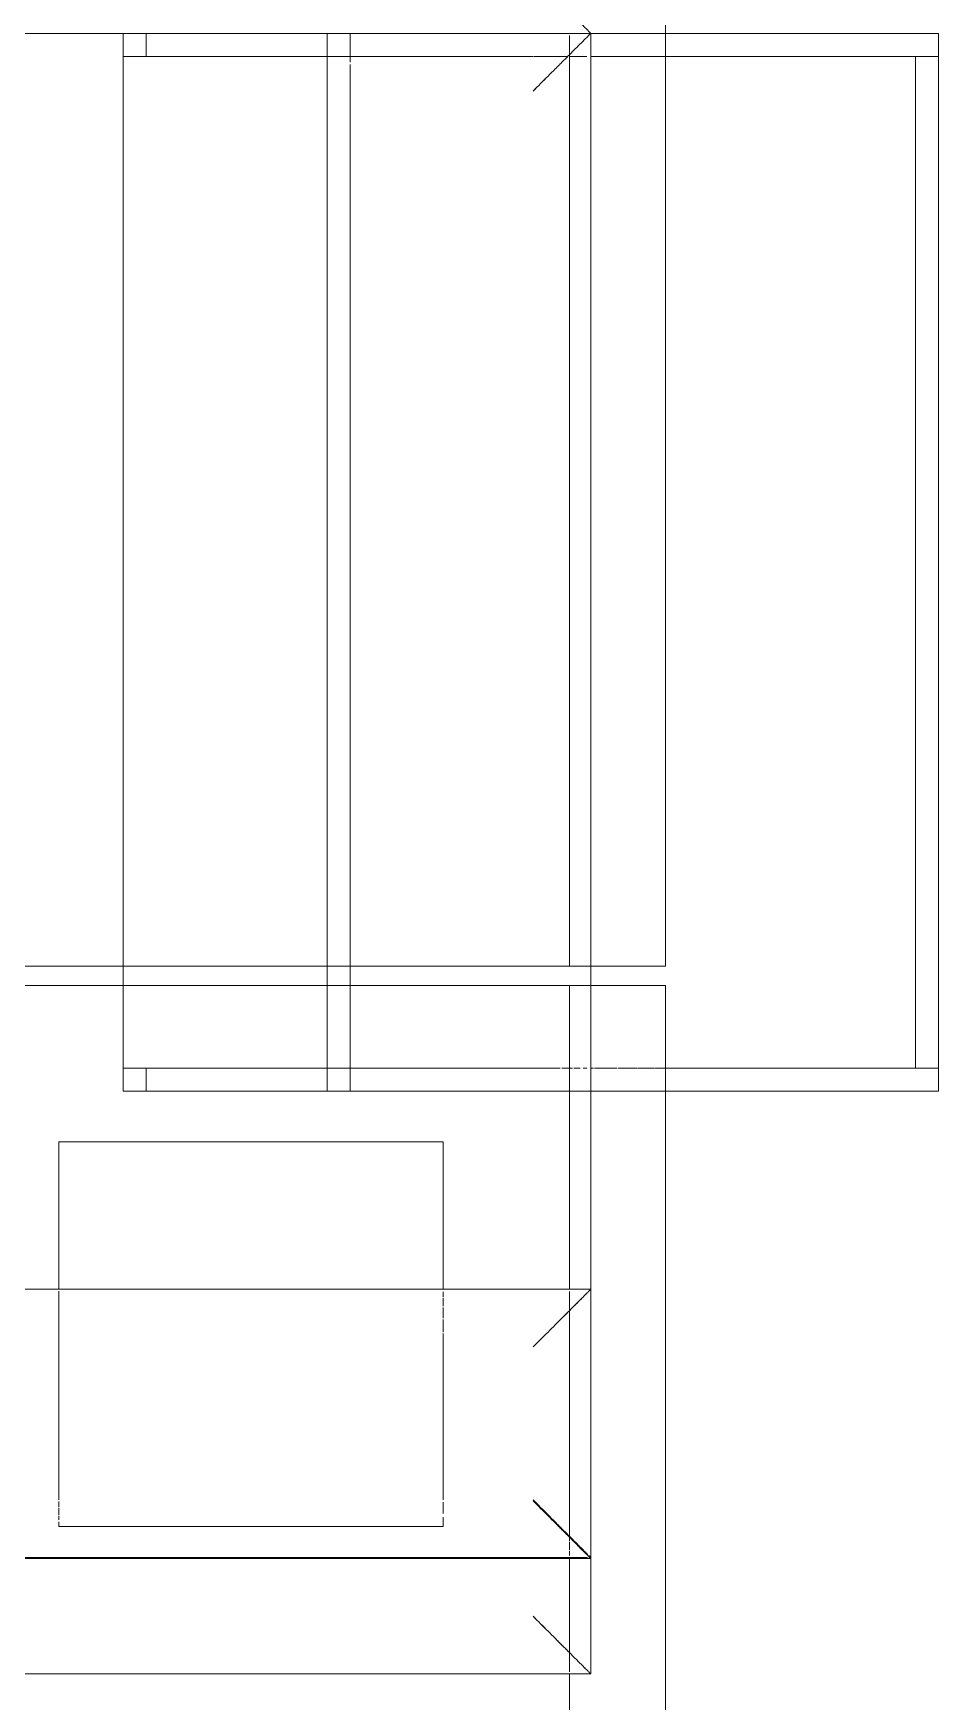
# Model space of a CAD drawing. Header units: millimetres. Extents: x -4185 to 186529, y -8553 to 29097.
# Drawn here: x 4981 to 5452, y 22938 to 23805 of the extents above; entities that cross this region are included whole.
import ezdxf

# ---------------------------------------------------------------- set-up
doc = ezdxf.new("R2010")
doc.units = ezdxf.units.MM
doc.layers.add('I-FURN-1', color=7, linetype='Continuous', lineweight=9, true_color=0xf0f0f0)

# ---------------------------------------------------------------- blocks, each defined once
blk = doc.blocks.new('Кофетейбл Leger _Minotti_ - 1_74-25577647-План размещения напольных электротехнических лючков и розеток 1 этажа в осях 1-12')
at = {"layer": 'I-FURN-1'}
for p, q in [((212, 275), (-212, 275)), ((-212, 275), (-212, -275)), ((-212, -275), (-212, 275)), ((-212, 275), (212, 275)), ((-200, 275), (-212, 275)), ((-212, 275), (-200, 275)), ((-212, 275), (-212, 263)), ((-200, 275), (-212, 275)), ((-212, 275), (-200, 275)), ((212, 275), (-212, 275)), ((-212, 275), (-212, -275)), ((-212, 263), (-212, 275)), ((-212, 275), (-200, 275)), ((-212, 272.99), (-212, 263)), ((-212, 263), (-212, 272.99)), ((-212, 263), (-212, 272.99)), ((-106, 275), (-200, 275)), ((-200, 275), (-106, 275)), ((-200, 263), (-200, 275)), ((-200, 275), (-106, 275)), ((-200, 273.04), (-200, 264.28)), ((-106, 275), (-106, 263)), ((-94, 275), (-106, 275)), ((-106, 275), (-94, 275)), ((-106, 270.98), (-106, 273.42)), ((-106, 266.21), (-106, 270.11)), ((-94, 275), (-105.62, 275)), ((-105.62, 275), (-94, 275)), ((-105.62, 275), (-94, 275)), ((1.12, 275), (-94, 275)), ((-94, 275), (1.12, 275)), ((-94, 263), (-94, 275)), ((-94, 275), (212, 275)), ((-94, 273.47), (-94, 270.98)), ((-94, 270.19), (-94, 266.34)), ((20.04, 275), (1.39, 275)), ((1.39, 275), (20.04, 275)), ((25.47, 275), (20.21, 275)), ((20.21, 275), (25.47, 275)), ((29.07, 275), (25.82, 275)), ((25.82, 275), (29.07, 275)), ((70.04, 275), (31.12, 275)), ((31.12, 275), (70.04, 275)), ((212, 275), (70.04, 275)), ((70.04, 275), (212, 275)), ((212, -275), (212, 275)), ((212, 275), (212, -275)), ((212, 263), (212, 275)), ((212, 275), (212, 263)), ((212, -275), (212, 275)), ((212, 275), (212, -275)), ((-212, 263), (-200, 263)), ((-200, 263), (-212, 263)), ((-212, 263), (-200, 263)), ((-200, 263), (-212, 263)), ((-212, -263), (-212, 263)), ((-200, 263), (-106, 263)), ((-106, 263), (-200, 263)), ((-106, 263), (-106, 265.1)), ((-94, 263), (-106, 263)), ((-106, 263), (-106, -210)), ((-106, -210), (-106, 263)), ((-106, 263), (-94, 263)), ((-106, 263), (-94, 263)), ((-94, 263), (-106, 263)), ((-105.62, 263), (-94, 263)), ((-94, 263), (-105.62, 263)), ((-94, 265.2), (-94, 263)), ((-94, 260), (-94, 263)), ((-94, 263), (-94, 260)), ((-94, 263), (1.12, 263)), ((1.12, 263), (-94, 263)), ((1.5, 263), (19.12, 263)), ((19.12, 263), (1.5, 263)), ((20.24, 263), (22.33, 263)), ((22.33, 263), (20.24, 263)), ((22.35, 263), (25.5, 263)), ((25.5, 263), (22.35, 263)), ((25.68, 263), (27.1, 263)), ((27.1, 263), (25.68, 263)), ((27.13, 263), (29.09, 263)), ((29.09, 263), (27.13, 263)), ((31.12, 263), (70.04, 263)), ((70.04, 263), (31.12, 263)), ((70.04, 263), (212, 263)), ((200, 263), (70.04, 263)), ((212, 263), (200, 263)), ((200, 263), (200, -263)), ((200, -263), (200, 263)), ((200, 263), (212, 263)), ((212, 263), (200, 263)), ((212, -263), (212, 263)), ((212, 263), (212, -263)), ((-94, -210), (-94, 258.87)), ((-94, 258.87), (-94, -210)), ((-106, -210), (-106, -220)), ((-106, -220), (-106, -210)), ((-94, -220), (-94, -210)), ((-94, -210), (-94, -220)), ((-106, -220), (-106, -263)), ((-106, -263), (-106, -220)), ((-94, -263), (-94, -220)), ((-94, -220), (-94, -263)), ((-200, -263), (-212, -263)), ((-212, -263), (-212, -275)), ((-212, -275), (-212, -263)), ((-212, -263), (-200, -263)), ((-212, -263), (-212, -275)), ((-200, -263), (-212, -263)), ((-212, -263), (-200, -263)), ((-212, -275), (-212, -263)), ((-212, -275), (-212, -263)), ((-106, -263), (-200, -263)), ((-200, -263), (-106, -263)), ((-200, -275), (-200, -263)), ((-200, -263), (-200, -274.66)), ((-106, -263), (-94, -263)), ((-94, -263), (-106, -263)), ((-106, -263), (-106, -275)), ((-94, -263), (-106, -263)), ((-106, -263), (-94, -263)), ((-106, -275), (-106, -263)), ((-94, -263), (-105.62, -263)), ((-105.62, -263), (-94, -263)), ((6.15, -263), (-94, -263)), ((-94, -263), (6.15, -263)), ((-94, -275), (-94, -263)), ((-94, -263), (-94, -275)), ((15.24, -263), (6.24, -263)), ((6.24, -263), (15.24, -263)), ((20.04, -263), (16.12, -263)), ((16.12, -263), (20.04, -263)), ((21.56, -263), (20.35, -263)), ((20.35, -263), (21.56, -263)), ((25.57, -263), (22.33, -263)), ((22.33, -263), (25.57, -263)), ((29.13, -263), (27.1, -263)), ((27.1, -263), (29.13, -263)), ((32.51, -263), (31.12, -263)), ((31.12, -263), (32.51, -263)), ((44.73, -263), (33.02, -263)), ((33.02, -263), (44.73, -263)), ((55.43, -263), (45.21, -263)), ((45.21, -263), (55.43, -263)), ((63.97, -263), (55.85, -263)), ((55.85, -263), (63.97, -263)), ((69.82, -263), (64.3, -263)), ((64.3, -263), (69.82, -263)), ((212, -263), (69.82, -263)), ((69.82, -263), (200, -263)), ((200, -263), (212, -263)), ((212, -263), (200, -263)), ((200, -263), (212, -263)), ((212, -275), (212, -263)), ((212, -263), (212, -275)), ((-212, -275), (212, -275)), ((212, -275), (-212, -275)), ((-212, -275), (-200, -275)), ((-200, -275), (-212, -275)), ((-212, -275), (-200, -275)), ((-200, -275), (-212, -275)), ((-212, -275), (212, -275)), ((-200, -275), (-212, -275)), ((-200, -275), (-106, -275)), ((-106, -275), (-200, -275)), ((-106, -275), (-200, -275)), ((-106, -275), (-94, -275)), ((-94, -275), (-106, -275)), ((-105.62, -275), (-94, -275)), ((-94, -275), (-105.62, -275)), ((-94, -275), (-105.62, -275)), ((-94, -275), (6.26, -275)), ((6.26, -275), (-94, -275)), ((212, -275), (-94, -275)), ((6.35, -275), (15.27, -275)), ((15.27, -275), (6.35, -275)), ((16.12, -275), (20.04, -275)), ((20.04, -275), (16.12, -275)), ((22.33, -275), (25.64, -275)), ((25.64, -275), (22.33, -275)), ((27.1, -275), (29.18, -275)), ((29.18, -275), (27.1, -275)), ((31.12, -275), (32.37, -275)), ((32.37, -275), (31.12, -275)), ((33.02, -275), (44.59, -275)), ((44.59, -275), (33.02, -275)), ((45.21, -275), (55.31, -275)), ((55.31, -275), (45.21, -275)), ((55.85, -275), (63.88, -275)), ((63.88, -275), (55.85, -275)), ((64.3, -275), (69.75, -275)), ((69.75, -275), (64.3, -275)), ((70.04, -275), (212, -275)), ((212, -275), (70.04, -275))]:
    blk.add_line(p, q, dxfattribs=at)
blk = doc.blocks.new('Диван базовый _4 подушки_ - 1_56-26565671-План размещения напольных электротехнических лючков и розеток 1 этажа в осях 1-12')
at = {"layer": 'I-FURN-1'}
for p, q in [((-853, 287.02), (-853, -400)), ((-853, -400), (-853, 275.97)), ((-853, 275.97), (-853, -400)), ((0, 247.48), (0, -156.88)), ((0, -156.88), (0, 247.48)), ((-793, 222.48), (-793, -400)), ((-793, -400), (-793, 222.48)), ((-793, 222.48), (-793, -400)), ((-792.5, 221.98), (-792.5, -398.36)), ((-653, -400), (-653, 222.48)), ((-773.91, -123.33), (-776.33, -123.33)), ((-776.33, -123.33), (-776.33, -323.33)), ((-776.33, -323.33), (-776.33, -123.33)), ((-776.33, -123.33), (-773.91, -123.33)), ((-770.76, -123.33), (-772.88, -123.33)), ((-772.88, -123.33), (-770.76, -123.33)), ((-766.89, -123.33), (-770.26, -123.33)), ((-770.26, -123.33), (-766.89, -123.33)), ((-763.29, -123.33), (-766.36, -123.33)), ((-766.36, -123.33), (-763.29, -123.33)), ((-654.02, -123.33), (-762.5, -123.33)), ((-762.5, -123.33), (-654.02, -123.33)), ((-576.33, -123.33), (-653, -123.33)), ((-653, -123.33), (-576.33, -123.33)), ((-576.33, -323.33), (-576.33, -123.33)), ((-576.33, -123.33), (-576.33, -323.33)), ((0, -156.88), (0, -168.88)), ((0, -168.88), (0, -156.88)), ((0, -168.88), (0, -262.88)), ((0, -262.88), (0, -168.88)), ((0, -263.26), (0, -274.88)), ((0, -274.88), (0, -263.26)), ((0, -274.88), (0, -400)), ((0, -400), (0, -274.88)), ((-776.33, -323.33), (-771.44, -323.33)), ((-771.44, -323.33), (-776.33, -323.33)), ((-769.54, -323.33), (-763.64, -323.33)), ((-763.64, -323.33), (-769.54, -323.33)), ((-762.5, -323.33), (-675.98, -323.33)), ((-675.98, -323.33), (-762.5, -323.33)), ((-675.24, -323.33), (-668.76, -323.33)), ((-668.76, -323.33), (-675.24, -323.33)), ((-668, -323.33), (-662.49, -323.33)), ((-662.49, -323.33), (-668, -323.33)), ((-661.79, -323.33), (-657.59, -323.33)), ((-657.59, -323.33), (-661.79, -323.33)), ((-657.02, -323.33), (-654.39, -323.33)), ((-654.39, -323.33), (-657.02, -323.33)), ((-653.13, -323.33), (-576.33, -323.33)), ((-576.33, -323.33), (-653.13, -323.33)), ((-853, -400), (-793, -400)), ((-793, -400), (-853, -400)), ((-853, -400), (-793, -400)), ((-793, -400), (-653, -400)), ((-792.5, -400), (-653, -400)), ((-792.5, -400), (-653, -400)), ((-653, -400), (-550, -400)), ((-653, -400), (-550, -400)), ((-550, -400), (-495, -400)), ((-550, -400), (-495, -400)), ((-495, -400), (-485, -400)), ((-495, -400), (-485, -400)), ((-485, -400), (0, -400)), ((-485, -400), (0, -400))]:
    blk.add_line(p, q, dxfattribs=at)
for points, knots in [([(-853, -400), (-853, -399.99), (-852.48, -399.49), (-850.8, -397.79), (-849.06, -396.06), (-847.23, -394.23), (-845.57, -392.56), (-843.78, -390.79), (-841.32, -388.31), (-838.59, -385.58), (-836.28, -383.29), (-833.89, -380.88), (-829.54, -376.54), (-825.62, -372.68), (-823, -370)], [0, 0, 0, 0, 0.166667, 0.25, 0.333333, 0.416667, 0.458333, 0.5, 0.583333, 0.666667, 0.708333, 0.75, 0.833333, 1, 1, 1, 1]), ([(-823, -370), (-825.68, -372.62), (-829.53, -376.54), (-834.51, -381.51), (-837.46, -384.45), (-839.67, -386.68), (-841.81, -388.81), (-843.79, -390.78), (-845.56, -392.57), (-847.23, -394.23), (-849.06, -396.06), (-850.79, -397.8), (-852.49, -399.48), (-852.99, -400), (-853, -400)], [-1, -1, -1, -1, -0.833333, -0.75, -0.666667, -0.625, -0.583333, -0.5, -0.458333, -0.416667, -0.333333, -0.25, -0.166667, 0, 0, 0, 0]), ([(-793, -400), (-793, -399.99), (-792.48, -399.49), (-790.8, -397.79), (-789.06, -396.06), (-787.23, -394.23), (-785.57, -392.56), (-783.78, -390.79), (-781.32, -388.31), (-778.59, -385.58), (-776.28, -383.29), (-773.89, -380.88), (-769.54, -376.54), (-765.62, -372.68), (-763, -370)], [0, 0, 0, 0, 0.166667, 0.25, 0.333333, 0.416667, 0.458333, 0.5, 0.583333, 0.666667, 0.708333, 0.75, 0.833333, 1, 1, 1, 1]), ([(-683, -370), (-680.32, -372.62), (-676.47, -376.54), (-671.49, -381.51), (-668.54, -384.45), (-666.33, -386.68), (-664.19, -388.81), (-662.21, -390.78), (-660.44, -392.57), (-658.77, -394.23), (-656.94, -396.06), (-655.21, -397.8), (-653.51, -399.48), (-653.01, -400), (-653, -400)], [-1, -1, -1, -1, -0.833333, -0.75, -0.666667, -0.625, -0.583333, -0.5, -0.458333, -0.416667, -0.333333, -0.25, -0.166667, 0, 0, 0, 0]), ([(0, -400), (-0.01, -400), (-0.51, -399.48), (-2.21, -397.8), (-3.94, -396.06), (-5.77, -394.23), (-7.44, -392.57), (-9.21, -390.78), (-11.69, -388.32), (-14.42, -385.59), (-16.71, -383.28), (-19.12, -380.89), (-23.46, -376.54), (-27.32, -372.62), (-30, -370)], [0, 0, 0, 0, 0.166667, 0.25, 0.333333, 0.416667, 0.458333, 0.5, 0.583333, 0.666667, 0.708333, 0.75, 0.833333, 1, 1, 1, 1]), ([(0, -400), (0, -399.99), (0.52, -399.49), (2.2, -397.79), (3.94, -396.06), (5.77, -394.23), (7.43, -392.56), (9.22, -390.79), (11.68, -388.31), (14.41, -385.58), (16.72, -383.29), (19.11, -380.88), (23.46, -376.54), (27.38, -372.68), (30, -370)], [0, 0, 0, 0, 0.166667, 0.25, 0.333333, 0.416667, 0.458333, 0.5, 0.583333, 0.666667, 0.708333, 0.75, 0.833333, 1, 1, 1, 1]), ([(-777.5, -385), (-776.93, -384.44), (-775.78, -383.29), (-773.39, -380.88), (-771.53, -379.02), (-770.26, -377.76)], [0.6666667, 0.6666667, 0.6666667, 0.6666667, 0.7083333, 0.75, 0.8333333, 0.8333333, 0.8333333, 0.8333333]), ([(-777.5, -385), (-776.94, -384.43), (-775.79, -383.28), (-773.38, -380.89), (-771.52, -379.03), (-770.26, -377.76)], [0.6666667, 0.6666667, 0.6666667, 0.6666667, 0.7083333, 0.75, 0.8333333, 0.8333333, 0.8333333, 0.8333333]), ([(0, -400), (0, -399.99), (-0.52, -399.49), (-2.2, -397.79), (-3.94, -396.06), (-5.77, -394.23), (-7.43, -392.56), (-9.22, -390.79), (-11.68, -388.31), (-14.41, -385.58), (-16.72, -383.29), (-19.11, -380.88), (-20.97, -379.02), (-22.24, -377.76)], [0, 0, 0, 0, 0.1666667, 0.25, 0.3333333, 0.4166667, 0.4583333, 0.5, 0.5833333, 0.6666667, 0.7083333, 0.75, 0.8333333, 0.8333333, 0.8333333, 0.8333333]), ([(-660.5, -392.5), (-660.78, -392.22), (-661.36, -391.64), (-662.55, -390.44), (-663.49, -389.51), (-664.12, -388.88)], [0.6666667, 0.6666667, 0.6666667, 0.6666667, 0.7083333, 0.75, 0.8333333, 0.8333333, 0.8333333, 0.8333333]), ([(15, -385), (14.44, -385.57), (13.33, -386.68), (11.19, -388.81), (9.21, -390.78), (7.44, -392.57), (5.77, -394.23), (3.94, -396.06), (2.21, -397.8), (0.51, -399.48), (0.01, -400), (0, -400)], [-0.6666667, -0.6666667, -0.6666667, -0.6666667, -0.625, -0.5833333, -0.5, -0.4583333, -0.4166667, -0.3333333, -0.25, -0.1666667, 0, 0, 0, 0]), ([(-791.03, -398.53), (-790.79, -398.29), (-790.06, -397.56), (-789.14, -396.63), (-788.48, -395.98)], [0.1999722, 0.1999722, 0.1999722, 0.1999722, 0.25, 0.3333333, 0.3333333, 0.3333333, 0.3333333]), ([(-791.03, -398.53), (-790.79, -398.29), (-790.06, -397.56), (-789.13, -396.64), (-788.48, -395.98)], [0.1999722, 0.1999722, 0.1999722, 0.1999722, 0.25, 0.3333333, 0.3333333, 0.3333333, 0.3333333]), ([(-789.03, -396.03), (-789.11, -396.12), (-789.41, -396.42), (-790.12, -397.12), (-790.66, -397.66), (-790.99, -397.99)], [-0.4738398, -0.4738398, -0.4738398, -0.4738398, -0.4583333, -0.4166667, -0.3333333, -0.3333333, -0.3333333, -0.3333333]), ([(-785.5, -392.5), (-785.78, -392.78), (-786.33, -393.34), (-787.41, -394.4), (-788.15, -395.14), (-788.61, -395.61)], [-0.6666667, -0.6666667, -0.6666667, -0.6666667, -0.625, -0.5833333, -0.5, -0.5, -0.5, -0.5]), ([(-788.48, -395.98), (-787.83, -395.33), (-786.73, -394.23), (-785.07, -392.56), (-784.18, -391.67), (-783.71, -391.21)], [0.3333333, 0.3333333, 0.3333333, 0.3333333, 0.4166667, 0.4583333, 0.5, 0.5, 0.5, 0.5]), ([(-788.48, -395.98), (-787.83, -395.33), (-786.73, -394.23), (-785.06, -392.57), (-784.17, -391.68), (-783.71, -391.21)], [0.3333333, 0.3333333, 0.3333333, 0.3333333, 0.4166667, 0.4583333, 0.5, 0.5, 0.5, 0.5]), ([(-655.01, -397.99), (-655.34, -397.66), (-655.88, -397.12), (-656.58, -396.41), (-656.88, -396.11), (-656.97, -396.03)], [0.3333333, 0.3333333, 0.3333333, 0.3333333, 0.4166667, 0.4583333, 0.4738398, 0.4738398, 0.4738398, 0.4738398])]:
    blk.add_open_spline(points, degree=3, knots=knots, dxfattribs=at)
for points in [[(-770.26, -377.76), (-767.74, -375.25), (-765.12, -372.68), (-762.5, -370)], [(-770.26, -377.76), (-767.75, -375.24), (-765.18, -372.62), (-762.5, -370)], [(-22.24, -377.76), (-24.76, -375.25), (-27.38, -372.68), (-30, -370)], [(-781.88, -388.88), (-782.51, -389.51), (-783.76, -390.76), (-784.94, -391.93), (-785.5, -392.5)], [(-783.71, -391.21), (-782.79, -390.29), (-780.82, -388.31), (-778.63, -386.13), (-777.5, -385)], [(-783.71, -391.21), (-782.79, -390.29), (-780.81, -388.32), (-778.63, -386.13), (-777.5, -385)], [(-778, -385), (-779.34, -386.31), (-780.62, -387.62), (-781.88, -388.88)], [(-664.12, -388.88), (-665.38, -387.63), (-666.69, -386.34), (-668, -385)], [(-792.5, -400), (-792.5, -399.99), (-792.16, -399.65), (-791.48, -398.98)], [(-792.5, -400), (-792.49, -400), (-792.15, -399.66), (-791.48, -398.98)], [(-657.39, -395.61), (-657.86, -395.15), (-658.84, -394.16), (-659.93, -393.06), (-660.5, -392.5)], [(-792.49, -399.49), (-792.83, -399.83), (-792.99, -400), (-793, -400)], [(-653, -400), (-653, -399.99), (-653.17, -399.83), (-653.51, -399.49)]]:
    blk.add_open_spline(points, degree=3, dxfattribs=at)
blk = doc.blocks.new('1_56 Диван в зоне ожидания1 - 1_56 Диван в зоне ожидания-31224257-План размещения напольных электротехнических лючков и розеток 1 этажа в осях 1-12')
at = {"layer": 'I-FURN-1'}
for p, q in [((-16485.93, 18717.09), (-16485.93, 18963.97)), ((-16485.93, 18963.97), (-16485.93, 18717.09)), ((-16475.93, 18717.09), (-16475.93, 18963.97)), ((-16475.93, 18963.97), (-16475.93, 18717.09)), ((-16485.93, 18611.09), (-16485.93, 18717.09)), ((-16485.93, 18717.09), (-16485.93, 18485.05)), ((-16475.93, 18485.05), (-16475.93, 18717.09)), ((-16475.93, 18717.09), (-16475.93, 18611.09)), ((-16485.93, 18600.08), (-16485.93, 18610.71)), ((-16475.93, 18610.71), (-16475.93, 18599.09)), ((-16485.93, 18499.35), (-16485.93, 18599.09)), ((-16475.93, 18599.09), (-16475.93, 18499.44)), ((-16485.93, 18489.98), (-16485.93, 18499.24)), ((-16475.93, 18499.33), (-16475.93, 18490.01)), ((-17575.93, 18485.05), (-16843.93, 18485.05)), ((-16843.93, 18485.05), (-17575.93, 18485.05)), ((-16842.9, 18485.05), (-16839.93, 18485.05)), ((-16839.93, 18485.05), (-16842.9, 18485.05)), ((-16839.91, 18485.05), (-16835.15, 18485.05)), ((-16835.15, 18485.05), (-16839.91, 18485.05)), ((-16835.14, 18485.05), (-16783.93, 18485.05)), ((-16783.93, 18485.05), (-16835.14, 18485.05)), ((-16782.4, 18485.05), (-16779.94, 18485.05)), ((-16779.94, 18485.05), (-16782.4, 18485.05)), ((-16779.41, 18485.05), (-16775.16, 18485.05)), ((-16775.16, 18485.05), (-16779.41, 18485.05)), ((-16774.64, 18485.05), (-16772.85, 18485.05)), ((-16772.85, 18485.05), (-16774.64, 18485.05)), ((-16772.35, 18485.05), (-16652.74, 18485.05)), ((-16652.74, 18485.05), (-16772.35, 18485.05)), ((-16652.71, 18485.05), (-16648, 18485.05)), ((-16648, 18485.05), (-16652.71, 18485.05)), ((-16647.95, 18485.05), (-16645, 18485.05)), ((-16645, 18485.05), (-16647.95, 18485.05)), ((-16643.95, 18485.05), (-16540.93, 18485.05)), ((-16540.93, 18485.05), (-16643.95, 18485.05)), ((-16540.93, 18485.05), (-16485.93, 18485.05)), ((-16528.93, 18485.05), (-16540.93, 18485.05)), ((-16485.93, 18485.05), (-16528.93, 18485.05)), ((-16485.93, 18485.09), (-16485.93, 18488.97)), ((-16485.93, 18485.05), (-16485.93, 18435.05)), ((-16485.93, 18483.62), (-16485.93, 18485.05)), ((-16475.93, 18488.97), (-16475.93, 18485.18)), ((-16475.93, 18485.05), (-16475.93, 18483.65)), ((-16475.93, 18435.05), (-16475.93, 18485.05)), ((-16475.93, 18485.05), (-15999.73, 18485.05)), ((-16002.93, 18485.05), (-16475.93, 18485.05)), ((-15999.73, 18485.05), (-16002.01, 18485.05)), ((-15999.71, 18485.05), (-15994.99, 18485.05)), ((-15994.99, 18485.05), (-15999.71, 18485.05)), ((-15994.95, 18485.05), (-15991.99, 18485.05)), ((-15991.99, 18485.05), (-15994.95, 18485.05)), ((-16485.93, 18479.74), (-16485.93, 18482.74)), ((-16485.93, 18476.07), (-16485.93, 18477.94)), ((-16475.93, 18482.74), (-16475.93, 18479.8)), ((-16475.93, 18477.94), (-16475.93, 18476.11)), ((-16485.93, 18472.06), (-16485.93, 18473.94)), ((-16485.93, 18459.85), (-16485.93, 18471.74)), ((-16475.93, 18473.94), (-16475.93, 18472.06)), ((-16475.93, 18471.74), (-16475.93, 18459.85)), ((-16485.93, 18449.18), (-16485.93, 18459.32)), ((-16475.93, 18459.32), (-16475.93, 18449.18)), ((-16485.93, 18440.72), (-16485.93, 18448.61)), ((-16475.93, 18448.61), (-16475.93, 18440.72)), ((-16540.93, 18435.05), (-17575.93, 18435.05)), ((-16540.93, 18435.05), (-17575.93, 18435.05)), ((-16485.93, 18435.05), (-16540.93, 18435.05)), ((-16485.93, 18435.05), (-16540.93, 18435.05)), ((-16485.93, 18435.05), (-16485.93, 18440.34)), ((-16475.93, 18440.34), (-16475.93, 18435.05)), ((-15990.93, 18435.05), (-16475.93, 18435.05)), ((-15990.93, 18435.05), (-16475.93, 18435.05)), ((-15385.93, 18435.05), (-15990.93, 18435.05)), ((-15385.93, 18435.05), (-15990.93, 18435.05))]:
    blk.add_line(p, q, dxfattribs=at)

msp = doc.modelspace()

# ---------------------------------------------------------------- block references
at = {"layer": 'I-FURN-1'}
for name, p, rotation in [('1_56 Диван в зоне ожидания1 - 1_56 Диван в зоне ожидания-31224257-План размещения напольных электротехнических лючков и розеток 1 этажа в осях 1-12', (23745.09, 39795.93), 89.99999999999987), ('Диван базовый _4 подушки_ - 1_56-26565671-План размещения напольных электротехнических лючков и розеток 1 этажа в осях 1-12', (4871.12, 23805), 89.99999999999997)]:
    msp.add_blockref(name, p, dxfattribs=dict(at, rotation=rotation))
msp.add_blockref('Кофетейбл Leger _Minotti_ - 1_74-25577647-План размещения напольных электротехнических лючков и розеток 1 этажа в осях 1-12', (5240, 23530), dxfattribs=at)

doc.saveas('drawing.dxf')
